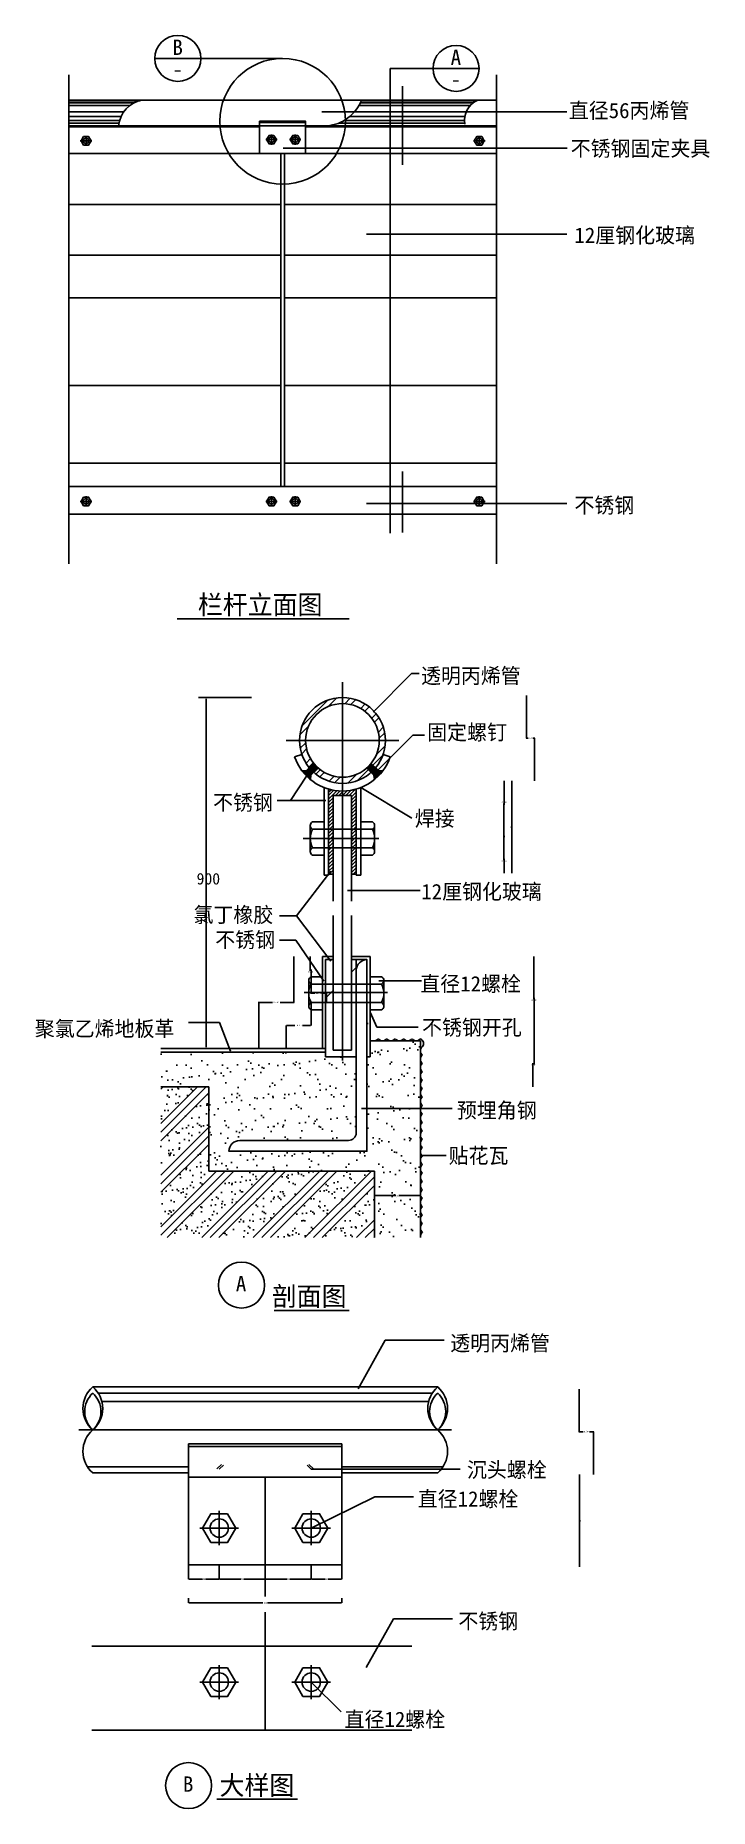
# Model space of a CAD drawing. Header units: metres. Extents: x 11 to 450, y 31 to 1187.
import ezdxf

# ---------------------------------------------------------------- set-up
doc = ezdxf.new("R2010")
doc.units = ezdxf.units.M
for name, color, linetype in [('1', 1, 'Continuous'), ('2', 2, 'Continuous'), ('3', 3, 'Continuous'), ('4', 4, 'Continuous'), ('5', 6, 'Continuous'), ('7', 7, 'Continuous'), ('BH', 3, 'Continuous'), ('DIM', 3, 'Continuous'), ('TEXT', 3, 'Continuous')]:
    doc.layers.add(name, color=color, linetype=linetype)
doc.dimstyles.get("Standard").update_dxf_attribs({"dimtxt": 2.5, "dimasz": 2.5, "dimexe": 1.25, "dimexo": 0.625, "dimtad": 1, "dimcen": 2.5, "dimazin": 3, "dimtfac": 1, "dimtmove": 0, "dimatfit": 3})

# ---------------------------------------------------------------- blocks, each defined once
blk = doc.blocks.new('_DOT')
at = {"color": 0, "linetype": 'BYBLOCK'}
blk.add_line((-0.35, 0), (-1, 0), dxfattribs=at)
blk = doc.blocks.new('*D1')
for p, q in [((130.82, 189.85), (130.82, 180.47)), ((160.82, 189.82), (160.82, 180.47)), ((131.07, 180.47), (144.82, 180.47)), ((146.82, 180.47), (160.57, 180.47))]:
    blk.add_line(p, q)
at = {"layer": 'Defpoints'}
for p in [(130.82, 189.85), (160.82, 189.82), (130.82, 180.47)]:
    blk.add_point(p, dxfattribs=at)
at = {"layer": 'DIM', "insert": (145.82, 180.47), "char_height": 1, "attachment_point": 5}
blk.add_mtext('30', dxfattribs=at)
blk = doc.blocks.new('*D2')
for p, q in [((110.82, 167.97), (110.82, 164.96)), ((111.07, 164.96), (159.32, 164.96)), ((162.32, 164.96), (210.57, 164.96)), ((210.82, 167.97), (210.82, 164.96))]:
    blk.add_line(p, q)
at = {"layer": 'Defpoints'}
for p in [(110.82, 167.97), (110.82, 164.96), (210.82, 167.97)]:
    blk.add_point(p, dxfattribs=at)
at = {"layer": 'DIM', "insert": (160.82, 164.96), "char_height": 1, "attachment_point": 5}
blk.add_mtext('100', dxfattribs=at)
blk = doc.blocks.new('*D3')
for p, q in [((110.82, 189.82), (110.82, 180.47)), ((130.82, 189.95), (130.82, 180.47)), ((111.07, 180.47), (119.82, 180.47)), ((121.82, 180.47), (130.57, 180.47))]:
    blk.add_line(p, q)
at = {"layer": 'Defpoints'}
for p in [(110.82, 189.82), (130.82, 189.95), (110.82, 180.47)]:
    blk.add_point(p, dxfattribs=at)
at = {"layer": 'DIM', "insert": (120.82, 180.47), "char_height": 1, "attachment_point": 5}
blk.add_mtext('20', dxfattribs=at)
blk = doc.blocks.new('*D4')
for p, q in [((190.82, 189.85), (190.82, 180.47)), ((210.82, 189.82), (210.82, 180.47)), ((191.07, 180.47), (199.82, 180.47)), ((201.82, 180.47), (210.57, 180.47))]:
    blk.add_line(p, q)
at = {"layer": 'Defpoints'}
for p in [(190.82, 189.85), (210.82, 189.82), (190.82, 180.47)]:
    blk.add_point(p, dxfattribs=at)
at = {"layer": 'DIM', "insert": (200.82, 180.47), "char_height": 1, "attachment_point": 5}
blk.add_mtext('20', dxfattribs=at)
blk = doc.blocks.new('*D5')
for p, q in [((160.82, 189.82), (160.82, 180.47)), ((190.82, 189.95), (190.82, 180.47)), ((161.07, 180.47), (174.82, 180.47)), ((176.82, 180.47), (190.57, 180.47))]:
    blk.add_line(p, q)
at = {"layer": 'Defpoints'}
for p in [(160.82, 189.82), (190.82, 189.95), (160.82, 180.47)]:
    blk.add_point(p, dxfattribs=at)
at = {"layer": 'DIM', "insert": (175.82, 180.47), "char_height": 1, "attachment_point": 5}
blk.add_mtext('30', dxfattribs=at)
blk = doc.blocks.new('*D6')
for p, q in [((365.76, 248.74), (365.76, 218.61)), ((365.51, 218.61), (365.26, 218.61)), ((365.76, 188.48), (365.76, 218.61)), ((365.76, 218.61), (365.76, 218.61)), ((366.01, 218.61), (366.26, 218.61))]:
    blk.add_line(p, q)
at = {"layer": 'Defpoints'}
for p in [(365.76, 248.74), (365.76, 218.61), (365.76, 188.48)]:
    blk.add_point(p, dxfattribs=at)
at = {"layer": 'DIM', "insert": (365.76, 219.735), "char_height": 1, "attachment_point": 5}
blk.add_mtext('0', dxfattribs=at)
blk = doc.blocks.new('*D7')
for p, q in [((365.51, 304.48), (365.51, 276.61)), ((368.14, 276.61), (365.26, 276.61)), ((375.02, 276.61), (372.14, 276.61)), ((374.77, 248.74), (374.77, 276.61))]:
    blk.add_line(p, q)
at = {"layer": 'Defpoints'}
for p in [(365.51, 304.48), (374.77, 276.61), (374.77, 248.74)]:
    blk.add_point(p, dxfattribs=at)
at = {"layer": 'DIM', "insert": (370.14, 276.61), "char_height": 1, "attachment_point": 5}
blk.add_mtext('9,26', dxfattribs=at)
blk = doc.blocks.new('*D8')
for p, q in [((179.43, 586.62), (179.43, 556.62)), ((165.485, 556.62), (156.29, 556.62)), ((156.54, 526.62), (156.54, 556.62)), ((179.68, 556.62), (170.485, 556.62))]:
    blk.add_line(p, q)
at = {"layer": 'Defpoints'}
for p in [(179.43, 586.62), (179.43, 556.62), (156.54, 526.62)]:
    blk.add_point(p, dxfattribs=at)
at = {"layer": 'DIM', "insert": (167.985, 556.62), "char_height": 1, "attachment_point": 5}
blk.add_mtext('22,89', dxfattribs=at)
blk = doc.blocks.new('*D9')
for p, q in [((316.23, 649.91), (315.98, 649.91)), ((316.48, 658.91), (316.48, 649.91)), ((316.54, 649.91), (316.48, 649.91)), ((316.54, 640.91), (316.54, 649.91)), ((316.79, 649.91), (317.04, 649.91))]:
    blk.add_line(p, q)
at = {"layer": 'Defpoints'}
for p in [(316.48, 658.91), (316.54, 649.91), (316.54, 640.91)]:
    blk.add_point(p, dxfattribs=at)
at = {"layer": 'DIM', "insert": (316.51, 648.785), "char_height": 1, "attachment_point": 5}
blk.add_mtext('0,06', dxfattribs=at)
blk = doc.blocks.new('*D10')
for p, q in [((316.48, 670.91), (316.48, 664.91)), ((316.23, 664.91), (315.98, 664.91)), ((316.48, 658.91), (316.48, 664.91)), ((316.48, 664.91), (316.48, 664.91)), ((316.73, 664.91), (316.98, 664.91))]:
    blk.add_line(p, q)
at = {"layer": 'Defpoints'}
for p in [(316.48, 670.91), (316.48, 664.91), (316.48, 658.91)]:
    blk.add_point(p, dxfattribs=at)
at = {"layer": 'DIM', "insert": (316.48, 666.035), "char_height": 1, "attachment_point": 5}
blk.add_mtext('0', dxfattribs=at)
blk = doc.blocks.new('*D11')
for p, q in [((316.54, 701.17), (316.54, 686.04)), ((316.23, 686.04), (315.98, 686.04)), ((316.48, 670.91), (316.48, 686.04)), ((316.48, 686.04), (316.54, 686.04)), ((316.79, 686.04), (317.04, 686.04))]:
    blk.add_line(p, q)
at = {"layer": 'Defpoints'}
for p in [(316.54, 701.17), (316.48, 686.04), (316.48, 670.91)]:
    blk.add_point(p, dxfattribs=at)
at = {"layer": 'DIM', "insert": (316.51, 687.165), "char_height": 1, "attachment_point": 5}
blk.add_mtext('0,06', dxfattribs=at)
blk = doc.blocks.new('*D12')
for p, q in [((321.54, 701.17), (321.54, 671.04)), ((321.29, 671.04), (321.04, 671.04)), ((321.54, 640.91), (321.54, 671.04)), ((321.54, 671.04), (321.54, 671.04)), ((321.79, 671.04), (322.04, 671.04))]:
    blk.add_line(p, q)
at = {"layer": 'Defpoints'}
for p in [(321.54, 701.17), (321.54, 671.04), (321.54, 640.91)]:
    blk.add_point(p, dxfattribs=at)
at = {"layer": 'DIM', "insert": (321.54, 672.165), "char_height": 1, "attachment_point": 5}
blk.add_mtext('0', dxfattribs=at)
blk = doc.blocks.new('*D13')
for p, q in [((232, 423.15), (232, 430.65)), ((232.25, 430.65), (246, 430.65)), ((248, 430.65), (261.75, 430.65)), ((262, 423.15), (262, 430.65))]:
    blk.add_line(p, q)
at = {"layer": 'Defpoints'}
for p in [(232, 430.65), (232, 423.15), (262, 423.15)]:
    blk.add_point(p, dxfattribs=at)
at = {"layer": 'DIM', "insert": (247, 430.65), "char_height": 1, "attachment_point": 5}
blk.add_mtext('30', dxfattribs=at)
blk = doc.blocks.new('*D14')
for p, q in [((190.2, 586.62), (190.2, 577.62)), ((189.95, 577.62), (189.7, 577.62)), ((190.66, 577.62), (190.2, 577.62)), ((190.66, 568.62), (190.66, 577.62)), ((190.91, 577.62), (191.16, 577.62))]:
    blk.add_line(p, q)
at = {"layer": 'Defpoints'}
for p in [(190.2, 586.62), (190.66, 577.62), (190.66, 568.62)]:
    blk.add_point(p, dxfattribs=at)
at = {"layer": 'DIM', "insert": (190.43, 576.495), "char_height": 1, "attachment_point": 5}
blk.add_mtext('0,46', dxfattribs=at)
blk = doc.blocks.new('*D15')
for p, q in [((190.66, 556.62), (190.66, 541.62)), ((174.53, 526.62), (174.53, 541.62)), ((174.78, 541.62), (180.095, 541.62)), ((185.095, 541.62), (190.41, 541.62))]:
    blk.add_line(p, q)
at = {"layer": 'Defpoints'}
for p in [(190.66, 556.62), (174.53, 541.62), (174.53, 526.62)]:
    blk.add_point(p, dxfattribs=at)
at = {"layer": 'DIM', "insert": (182.595, 541.62), "char_height": 1, "attachment_point": 5}
blk.add_mtext('16,13', dxfattribs=at)
blk = doc.blocks.new('*D16')
for p, q in [((190.66, 568.62), (190.66, 562.62)), ((193.205, 562.62), (190.41, 562.62)), ((201, 562.62), (198.205, 562.62)), ((200.75, 556.62), (200.75, 562.62))]:
    blk.add_line(p, q)
at = {"layer": 'Defpoints'}
for p in [(190.66, 568.62), (200.75, 562.62), (200.75, 556.62)]:
    blk.add_point(p, dxfattribs=at)
at = {"layer": 'DIM', "insert": (195.705, 562.62), "char_height": 1, "attachment_point": 5}
blk.add_mtext('10,09', dxfattribs=at)
blk = doc.blocks.new('*D17')
for p, q in [((336.02, 586.62), (336.02, 559.12)), ((335.77, 559.12), (335.52, 559.12)), ((336.07, 559.12), (336.02, 559.12)), ((336.07, 531.62), (336.07, 559.12)), ((336.32, 559.12), (336.57, 559.12))]:
    blk.add_line(p, q)
at = {"layer": 'Defpoints'}
for p in [(336.02, 586.62), (336.07, 559.12), (336.07, 531.62)]:
    blk.add_point(p, dxfattribs=at)
at = {"layer": 'DIM', "insert": (336.045, 557.995), "char_height": 1, "attachment_point": 5}
blk.add_mtext('0,05', dxfattribs=at)
blk = doc.blocks.new('*D18')
for p, q in [((336.07, 531.62), (336.07, 516.62)), ((335.11, 516.62), (334.86, 516.62)), ((335.36, 501.62), (335.36, 516.62)), ((336.07, 516.62), (335.36, 516.62)), ((336.32, 516.62), (336.57, 516.62))]:
    blk.add_line(p, q)
at = {"layer": 'Defpoints'}
for p in [(336.07, 531.62), (336.07, 516.62), (335.36, 501.62)]:
    blk.add_point(p, dxfattribs=at)
at = {"layer": 'DIM', "insert": (335.715, 515.495), "char_height": 1, "attachment_point": 5}
blk.add_mtext('0,71', dxfattribs=at)
blk = doc.blocks.new('*D19')
for p, q in [((331.15, 756.91), (331.15, 729.04)), ((332.25, 729.04), (330.9, 729.04)), ((336.6, 729.04), (335.25, 729.04)), ((336.35, 701.17), (336.35, 729.04))]:
    blk.add_line(p, q)
at = {"layer": 'Defpoints'}
for p in [(331.15, 756.91), (336.35, 729.04), (336.35, 701.17)]:
    blk.add_point(p, dxfattribs=at)
at = {"layer": 'DIM', "insert": (333.75, 729.04), "char_height": 1, "attachment_point": 5}
blk.add_mtext('5,2', dxfattribs=at)

msp = doc.modelspace()

# ---------------------------------------------------------------- hatches: boundary and pattern name
at = {"layer": '3'}
h = msp.add_hatch(dxfattribs=at)
h.set_pattern_fill('ANSI31', scale=0.2)
h.paths.add_polyline_path([(192.47, 712.52), (189.57, 709.74, 0.04), (192.48, 706.71), (195.38, 709.49, -0.04)])
h.paths.add_polyline_path([(187.73, 707.97), (184.83, 707.68, 0.06), (190.23, 702.06), (190.64, 704.94), (192.48, 706.71, -0.04), (189.57, 709.74)])
h = msp.add_hatch(dxfattribs=at)
h.set_pattern_fill('ANSI31', scale=0.2)
h.paths.add_polyline_path([(229.86, 712.52), (232.75, 709.74, -0.04), (229.84, 706.71), (226.95, 709.49, 0.04)])
h.paths.add_polyline_path([(232.75, 709.74), (234.59, 707.97), (237.49, 707.68, -0.06), (232.09, 702.06), (231.68, 704.94), (229.84, 706.71, 0.04)])
h = msp.add_hatch(dxfattribs=at)
h.set_pattern_fill('ANSI31', scale=0.5)
h.paths.add_polyline_path([(220.16, 695.82, -0.07), (211.16, 694.57), (211.16, 691.57), (217.16, 691.57), (217.16, 640.27), (220.16, 640.27)])
h.paths.add_polyline_path([(211.16, 691.57), (211.16, 694.57, -0.07), (202.16, 695.82), (202.16, 640.27), (205.16, 640.27), (205.16, 691.57)])
at = {"layer": 'BH'}
h = msp.add_hatch(dxfattribs=at)
h.set_pattern_fill('AR-RROOF', scale=5)
h.paths.add_polyline_path([(173.37, 893.23), (311.61, 893.23), (311.61, 1110.43), (173.37, 1110.43)])
h.paths.add_polyline_path([(90.68, 893.23), (170.97, 893.23), (170.97, 1110.43), (90.68, 1110.43)])
h.paths.add_polyline_path([(90.68, 1110.43), (32.73, 1110.43), (32.73, 893.23), (90.68, 893.23)])
h = msp.add_hatch(dxfattribs=at)
h.set_pattern_fill('ANSI32')
h.paths.add_polyline_path([(183.16, 727.57), (187.16, 727.57, -1), (235.16, 727.57), (239.16, 727.57, 1)])
h.paths.add_polyline_path([(187.16, 727.57), (183.16, 727.57, 0.17), (189.57, 709.74), (192.47, 712.52, -0.17)])
h.paths.add_polyline_path([(211.16, 699.57), (211.16, 703.57, -0.18), (195.38, 709.49), (192.48, 706.71, 0.18)])
h.paths.add_polyline_path([(211.16, 703.57), (211.16, 699.57, 0.18), (229.84, 706.71), (226.95, 709.49, -0.18)])
h.paths.add_polyline_path([(239.16, 727.57), (235.16, 727.57, -0.17), (229.86, 712.52), (232.75, 709.74, 0.17)])
h = msp.add_hatch(dxfattribs=at)
h.set_pattern_fill('ANSI31', scale=20)
h.paths.add_polyline_path([(220.16, 584.66), (217.16, 584.66), (217.16, 568.62), (220.16, 568.62)])
h.paths.add_polyline_path([(205.16, 584.62), (200.16, 584.62), (200.16, 568.62), (205.16, 568.62)])
h.paths.add_polyline_path([(205.16, 568.62), (200.16, 568.62), (200.16, 563.06), (205.16, 563.06)])
h.paths.add_polyline_path([(205.16, 563.06), (200.16, 563.06), (200.16, 556.62), (205.16, 556.62)])
h.paths.add_polyline_path([(205.16, 556.62), (200.16, 556.62), (200.16, 521.12), (211.16, 521.12), (211.16, 525.62), (205.16, 525.62)])
h.paths.add_polyline_path([(220.16, 556.62), (217.16, 556.62), (217.16, 525.62), (211.16, 525.62), (211.16, 521.12), (220.16, 521.12)])
h.paths.add_polyline_path([(220.16, 563.06), (217.16, 563.06), (217.16, 556.62), (220.16, 556.62)])
h.paths.add_polyline_path([(220.16, 568.62), (217.16, 568.62), (217.16, 563.06), (220.16, 563.06)])
h = msp.add_hatch(dxfattribs=at)
h.set_pattern_fill('AR-SAND', scale=0.3)
h.paths.add_polyline_path([(124, 446.62), (232, 446.62), (232, 403.29), (262, 403.29), (262, 415.16), (262, 415.2), (262, 420.66), (262, 420.7), (262, 426.16), (262, 426.2), (262, 431.66), (262, 431.7), (262, 437.16), (262, 437.2), (262, 442.66), (262, 442.7), (262, 448.16), (262, 448.2), (262, 453.66), (262, 453.7), (262, 459.16), (262, 459.2), (262, 464.66), (262, 464.7), (262, 470.16), (262, 470.2), (262, 475.66), (262, 475.7), (262, 481.16), (262, 481.2), (262, 486.66), (262, 486.7), (262, 492.16), (262, 492.2), (262, 497.66), (262, 497.7), (262, 503.16), (262, 503.2), (262, 508.66), (262, 508.7), (262, 514.16), (262, 514.2), (262, 519.66), (262, 519.7), (262, 525.16), (262, 525.2), (262, 531.62), (242.75, 531.62), (242.74, 531.62), (237.25, 531.62), (237.24, 531.62), (231.75, 531.62), (231.74, 531.62), (229.16, 531.62), (229.16, 521.12), (228.16, 521.12), (228.16, 556.62), (227.16, 556.62), (227.16, 459.62), (137.16, 459.62, -0.41), (144.16, 466.62), (215.16, 466.62, 0.41), (220.16, 471.62), (220.16, 521.12), (200.16, 521.12), (200.16, 524.12), (92.77, 524.12), (92.77, 501.62), (124, 501.62)])
h = msp.add_hatch(dxfattribs=at)
h.set_pattern_fill('AR-SAND', scale=0.2)
h.paths.add_polyline_path([(232, 414.89), (232, 437.34), (197.94, 403.29), (220.39, 403.29)])
h.paths.add_polyline_path([(230.05, 446.62), (207.6, 446.62), (164.27, 403.29), (186.72, 403.29)])
h.paths.add_polyline_path([(130.59, 403.29), (153.04, 403.29), (196.37, 446.62), (173.92, 446.62)])
h.paths.add_polyline_path([(162.7, 446.62), (140.25, 446.62), (96.92, 403.29), (119.37, 403.29)])
h.paths.add_polyline_path([(129.02, 446.62), (124, 446.62), (124, 464.05), (92.77, 432.82), (92.77, 410.37)])
h.paths.add_polyline_path([(92.77, 466.49), (92.77, 444.04), (124, 475.27), (124, 497.72)])
h.paths.add_polyline_path([(92.77, 477.72), (116.67, 501.62), (94.22, 501.62), (92.77, 500.17)])

# ---------------------------------------------------------------- linework, layer by layer
at = {"layer": '1'}
for p, q in [((250.23, 1102.96), (250.23, 1154.38)), ((250.23, 863.23), (250.23, 902.98))]:
    msp.add_line(p, q, dxfattribs=at)
at = {"layer": '2'}
for p, q in [((92.77, 524.12), (200.16, 524.12)), ((92.77, 501.62), (124, 501.62)), ((92.77, 500.17), (94.22, 501.62)), ((124, 501.62), (124, 446.62)), ((124, 446.62), (232, 446.62)), ((232, 446.62), (232, 403.29)), ((220.39, 403.29), (232, 414.89)), ((226.01, 403.29), (232, 409.28)), ((231.62, 403.29), (232, 403.67))]:
    msp.add_line(p, q, dxfattribs=at)
msp.add_lwpolyline([(311.61, 875.23), (32.73, 875.23)], dxfattribs=at)
at = {"layer": '3'}
for p, q in [((242.21, 862.77), (242.21, 1165.9)), ((242.21, 1165.9), (270.21, 1165.9)), ((43.98, 1122.03), (43.98, 1115.34)), ((164.9, 1122.78), (164.9, 1116.09)), ((180.35, 1122.78), (180.35, 1116.09)), ((300.35, 1122.03), (300.35, 1115.34)), ((47.76, 1118.68), (40.2, 1118.68)), ((161.12, 1119.43), (168.68, 1119.43)), ((176.57, 1119.43), (184.13, 1119.43)), ((296.57, 1118.68), (304.13, 1118.68)), ((47.76, 883.48), (40.2, 883.48)), ((43.98, 886.83), (43.98, 880.14)), ((161.12, 883.48), (168.68, 883.48)), ((164.9, 886.83), (164.9, 880.14)), ((176.57, 883.48), (184.13, 883.48)), ((180.35, 886.83), (180.35, 880.14)), ((296.57, 883.48), (304.13, 883.48)), ((300.35, 886.83), (300.35, 880.14)), ((211.16, 765.46), (211.16, 518.69)), ((151.77, 755.57), (117.32, 755.57)), ((122.32, 529.12), (122.32, 753.07)), ((174.45, 727.57), (247.87, 727.57)), ((185.44, 663.57), (234.94, 663.57)), ((199.16, 669.57), (223.16, 669.57)), ((199.16, 657.57), (223.16, 657.57)), ((196.16, 568.62), (229.16, 568.62)), ((186.09, 563.06), (240.53, 563.06)), ((196.16, 556.62), (229.16, 556.62)), ((54.26, 296.35), (267.37, 296.35)), ((39.39, 277.82), (282.24, 277.82)), ((160.82, 247.08), (160.82, 169.17)), ((130.82, 224.97), (130.82, 202.66)), ((190.82, 224.97), (190.82, 202.66)), ((118.22, 213.82), (143.42, 213.82)), ((203.42, 213.82), (178.22, 213.82)), ((160.82, 158.87), (160.82, 81.87)), ((130.82, 124.46), (130.82, 102.15)), ((190.82, 124.46), (190.82, 102.15)), ((118.22, 113.3), (143.42, 113.3)), ((203.42, 113.3), (178.22, 113.3))]:
    msp.add_line(p, q, dxfattribs=at)
for points in [[(157.17, 1127.83), (32.73, 1127.83)], [(311.61, 1127.83), (187.17, 1127.83)]]:
    msp.add_lwpolyline(points, dxfattribs=at)
for points in [[(166.52, 1122.24), (163.28, 1122.24), (161.66, 1119.43), (163.28, 1116.63), (166.52, 1116.63), (168.14, 1119.43)], [(181.97, 1122.24), (178.73, 1122.24), (177.11, 1119.43), (178.73, 1116.63), (181.97, 1116.63), (183.59, 1119.43)], [(42.36, 1121.49), (45.6, 1121.49), (47.22, 1118.68), (45.6, 1115.88), (42.36, 1115.88), (40.74, 1118.68)], [(301.97, 1121.49), (298.73, 1121.49), (297.11, 1118.68), (298.73, 1115.88), (301.97, 1115.88), (303.59, 1118.68)], [(42.36, 886.29), (45.6, 886.29), (47.22, 883.48), (45.6, 880.68), (42.36, 880.68), (40.74, 883.48)], [(166.52, 886.29), (163.28, 886.29), (161.66, 883.48), (163.28, 880.68), (166.52, 880.68), (168.14, 883.48)], [(181.97, 886.29), (178.73, 886.29), (177.11, 883.48), (178.73, 880.68), (181.97, 880.68), (183.59, 883.48)], [(301.97, 886.29), (298.73, 886.29), (297.11, 883.48), (298.73, 880.68), (301.97, 880.68), (303.59, 883.48)], [(136.22, 223.17), (125.42, 223.17), (120.02, 213.82), (125.42, 204.46), (136.22, 204.46), (141.62, 213.82)], [(185.42, 223.17), (196.22, 223.17), (201.62, 213.82), (196.22, 204.46), (185.42, 204.46), (180.02, 213.82)], [(136.22, 122.66), (125.42, 122.66), (120.02, 113.3), (125.42, 103.95), (136.22, 103.95), (141.62, 113.3)], [(185.42, 122.66), (196.22, 122.66), (201.62, 113.3), (196.22, 103.95), (185.42, 103.95), (180.02, 113.3)]]:
    msp.add_lwpolyline(points, close=True, dxfattribs=at)
for centre, radius in [((43.98, 1118.68), 1.8), ((164.9, 1119.43), 1.8), ((180.35, 1119.43), 1.8), ((300.35, 1118.68), 1.8), ((43.98, 883.48), 1.8), ((164.9, 883.48), 1.8), ((180.35, 883.48), 1.8), ((300.35, 883.48), 1.8), ((130.82, 213.82), 6), ((190.82, 213.82), 6), ((130.82, 113.3), 6), ((190.82, 113.3), 6)]:
    msp.add_circle(centre, radius, dxfattribs=at)
at = {"layer": '4'}
for p, q in [((199.16, 696.83), (199.16, 639.57)), ((202.16, 695.82), (202.16, 639.57)), ((220.16, 695.82), (220.16, 639.57)), ((223.16, 696.83), (223.16, 639.57)), ((205.16, 691.57), (205.16, 622.65)), ((205.16, 691.57), (217.16, 691.57)), ((217.16, 691.57), (217.16, 622.65)), ((190.16, 671.97), (190.16, 655.17)), ((191.66, 674.37), (199.16, 674.37)), ((223.16, 674.37), (230.66, 674.37)), ((232.16, 671.97), (232.16, 655.17)), ((191.66, 652.77), (199.16, 652.77)), ((223.16, 652.77), (230.66, 652.77)), ((199.16, 639.57), (202.16, 639.57)), ((202.16, 640.27), (205.16, 640.27)), ((220.16, 640.27), (217.16, 640.27)), ((220.16, 639.57), (223.16, 639.57)), ((205.16, 613.34), (205.16, 525.62)), ((217.16, 613.34), (217.16, 525.62)), ((198.16, 586.62), (198.16, 526.62)), ((198.16, 586.62), (205.16, 586.62)), ((189.16, 571.02), (189.16, 554.22)), ((190.66, 573.42), (198.16, 573.42)), ((229.16, 573.42), (236.66, 573.42)), ((238.16, 571.02), (238.16, 554.22)), ((190.66, 551.82), (198.16, 551.82)), ((229.16, 551.82), (236.66, 551.82)), ((92.77, 526.62), (200.16, 526.62)), ((205.16, 525.62), (217.16, 525.62)), ((229.16, 531.62), (262, 531.62)), ((262, 531.62), (262, 403.29)), ((48.39, 305.82), (273.24, 305.82)), ((110.82, 268.73), (210.82, 268.73)), ((110.82, 268.73), (110.82, 189.82)), ((210.82, 268.73), (210.82, 189.82)), ((132.35, 255.26), (129.28, 252.38)), ((133.57, 254.8), (130.82, 252.22)), ((188.06, 254.8), (190.82, 252.22)), ((189.28, 255.26), (192.35, 252.38)), ((48.39, 249.82), (110.82, 249.82)), ((210.82, 249.82), (273.24, 249.82)), ((110.82, 189.82), (210.82, 189.82)), ((47.7, 136.87), (256.39, 136.87)), ((47.7, 81.87), (256.39, 81.87))]:
    msp.add_line(p, q, dxfattribs=at)
for points in [[(311.61, 1145.23), (32.73, 1145.23)], [(311.61, 1128.43), (32.73, 1128.43)], [(311.61, 893.23), (32.73, 893.23)], [(184.83, 707.68), (187.73, 707.97), (192.47, 712.52)], [(190.23, 702.06), (190.64, 704.94), (195.38, 709.49)], [(232.09, 702.06), (231.68, 704.94), (226.95, 709.49)], [(237.49, 707.68), (234.59, 707.97), (229.86, 712.52)], [(217.16, 586.62), (229.16, 586.62), (229.16, 521.12)]]:
    msp.add_lwpolyline(points, dxfattribs=at)
for points in [[(48.39, 277.82, 0.46), (48.39, 305.82, 0.46)], [(273.24, 277.82, -0.46), (273.24, 305.82, -0.46)]]:
    msp.add_lwpolyline(points, format="xyb", close=True, dxfattribs=at)
msp.add_circle((211.16, 727.57), 28, dxfattribs=at)
for centre, radius, start, end in [((192.83, 671.97), 2.67, 115.99, 244.01), ((229.49, 671.97), 2.67, 295.99, 64.01), ((192.83, 655.17), 2.67, 115.99, 244.01), ((229.49, 655.17), 2.67, 295.99, 64.01), ((191.83, 571.02), 2.67, 115.99, 244.01), ((235.49, 571.02), 2.67, 295.99, 64.01), ((191.83, 554.22), 2.67, 115.99, 244.01), ((235.49, 554.22), 2.67, 295.99, 64.01), ((60.39, 263.82), 18.44, 130.61, 229.39), ((261.24, 263.82), 18.44, 310.61, 49.39)]:
    msp.add_arc(centre, radius, start, end, dxfattribs=at)
at = {"layer": '5'}
msp.add_line((129.3, 36.93), (181.93, 36.93), dxfattribs=at)
at = {"layer": '7'}
for p, q in [((184.68, 718.48), (179.95, 716.86)), ((237.64, 718.48), (242.37, 716.86)), ((191.66, 669.57), (199.16, 669.57)), ((223.16, 669.57), (230.66, 669.57)), ((191.66, 657.57), (199.16, 657.57)), ((223.16, 657.57), (230.66, 657.57)), ((200.16, 584.62), (200.16, 521.12)), ((200.16, 584.62), (205.16, 584.62)), ((227.16, 584.62), (217.16, 584.62)), ((190.66, 568.62), (198.16, 568.62)), ((229.16, 568.62), (236.66, 568.62)), ((190.66, 556.62), (196.16, 556.62)), ((229.16, 556.62), (236.66, 556.62)), ((200.16, 521.12), (220.16, 521.12)), ((227.16, 521.12), (229.16, 521.12)), ((51.88, 301.82), (269.75, 301.82)), ((110.82, 267.11), (210.82, 267.11)), ((44.9, 253.82), (110.82, 253.82)), ((110.82, 247.08), (210.82, 247.08)), ((210.82, 253.82), (276.73, 253.82))]:
    msp.add_line(p, q, dxfattribs=at)
for points in [[(157.17, 1110.43), (157.17, 1131.43), (187.17, 1131.43), (187.17, 1110.43)], [(187.17, 1131.43), (187.17, 1130.53), (157.17, 1130.53)], [(311.61, 1110.43), (32.73, 1110.43)]]:
    msp.add_lwpolyline(points, dxfattribs=at)
msp.add_lwpolyline([(220.16, 584.62), (220.16, 471.62, -0.41), (215.16, 466.62), (144.16, 466.62, 0.41), (137.16, 459.62), (227.16, 459.62), (227.16, 584.62, 0.41), (220.16, 577.62)], format="xyb", dxfattribs=at)
for points in [[(48.39, 301.82, 0.44), (48.39, 277.82, 0.44)], [(273.24, 301.82, -0.44), (273.24, 277.82, -0.44)]]:
    msp.add_lwpolyline(points, format="xyb", close=True, dxfattribs=at)
msp.add_circle((211.16, 727.57), 24, dxfattribs=at)
for centre, radius, start, end in [((211.16, 727.57), 33, 198.94, 341.06), ((202.91, 663.57), 12.75, 151.93, 208.07), ((219.41, 663.57), 12.75, 331.93, 28.07), ((201.91, 562.62), 12.75, 151.93, 208.07), ((225.41, 562.62), 12.75, 331.93, 28.07), ((231.75, 535.15), 3.53, 269.89, 321.1), ((237.25, 535.15), 3.53, 218.9, 321.1), ((242.75, 535.15), 3.53, 218.9, 321.1), ((248.25, 535.15), 3.53, 218.9, 321.1), ((253.75, 535.15), 3.53, 218.9, 321.1), ((259.25, 535.15), 3.53, 218.9, 321.1), ((260.8, 529.95), 3.22, 321.35, 68.12), ((265.53, 525.18), 3.53, 128.9, 231.1), ((265.53, 519.68), 3.53, 128.9, 231.1), ((265.53, 514.18), 3.53, 128.9, 231.1), ((265.53, 508.68), 3.53, 128.9, 231.1), ((265.53, 503.18), 3.53, 128.9, 231.1), ((265.53, 497.68), 3.53, 128.9, 231.1), ((265.53, 492.18), 3.53, 128.9, 231.1), ((265.53, 486.68), 3.53, 128.9, 231.1), ((265.53, 481.18), 3.53, 128.9, 231.1), ((265.53, 475.68), 3.53, 128.9, 231.1), ((265.53, 470.18), 3.53, 128.9, 231.1), ((265.53, 464.68), 3.53, 128.9, 231.1), ((265.53, 459.18), 3.53, 128.9, 231.1), ((265.53, 453.68), 3.53, 128.9, 231.1), ((265.53, 448.18), 3.53, 128.9, 231.1), ((265.53, 442.68), 3.53, 128.9, 231.1), ((265.53, 437.18), 3.53, 128.9, 231.1), ((265.53, 431.68), 3.53, 128.9, 231.1), ((265.53, 426.18), 3.53, 128.9, 231.1), ((265.53, 420.68), 3.53, 128.9, 231.1), ((265.53, 415.18), 3.53, 128.9, 231.1), ((265.53, 409.68), 3.53, 128.9, 231.1), ((265.53, 404.18), 3.53, 128.9, 194.67)]:
    msp.add_arc(centre, radius, start, end, dxfattribs=at)
at = {"layer": 'BH'}
for p, q in [((172.17, 1172.4), (118.83, 1172.4)), ((32.73, 1161.61), (32.73, 842.81)), ((311.61, 1161.61), (311.61, 842.81)), ((32.73, 1144.83), (79.01, 1144.83)), ((32.73, 1143.39), (75.3, 1143.39)), ((32.73, 1141.61), (72.49, 1141.61)), ((32.73, 1137.51), (68.55, 1137.51)), ((32.73, 1134.46), (66.81, 1134.46)), ((215.85, 1134.46), (290.96, 1134.46)), ((219.12, 1137.51), (291.84, 1137.51)), ((222.04, 1141.61), (294.41, 1141.61)), ((222.93, 1143.39), (296.3, 1143.39)), ((223.52, 1144.83), (298.55, 1144.83)), ((32.73, 1131.91), (65.87, 1131.91)), ((32.73, 1130.22), (65.47, 1130.22)), ((208.73, 1130.22), (290.87, 1130.22)), ((212.21, 1131.91), (290.76, 1131.91)), ((223.87, 1127.84), (301.08, 1127.84)), ((223.98, 1128.17), (302.42, 1128.17)), ((170.97, 1110.43), (170.97, 893.23)), ((173.37, 1110.43), (173.37, 893.23)), ((92.77, 477.72), (116.67, 501.62)), ((92.77, 472.11), (122.28, 501.62)), ((92.77, 466.49), (124, 497.72)), ((92.77, 444.04), (124, 475.27)), ((92.77, 438.43), (124, 469.66)), ((92.77, 432.82), (124, 464.05)), ((92.77, 410.37), (129.02, 446.62)), ((92.77, 404.76), (134.63, 446.62)), ((96.92, 403.29), (140.25, 446.62)), ((119.37, 403.29), (162.7, 446.62)), ((124.98, 403.29), (168.31, 446.62)), ((130.59, 403.29), (173.92, 446.62)), ((153.04, 403.29), (196.37, 446.62)), ((158.66, 403.29), (201.99, 446.62)), ((164.27, 403.29), (207.6, 446.62)), ((186.72, 403.29), (230.05, 446.62)), ((192.33, 403.29), (232, 442.95)), ((197.94, 403.29), (232, 437.34))]:
    msp.add_line(p, q, dxfattribs=at)
msp.add_circle((172.17, 1131.43), 40.96, dxfattribs=at)
for centre, radius, start, end in [((83.91, 1126.71), 18.77, 99.3, 174.72), ((198.96, 1154.81), 26.45, 274.45, 338.78), ((305.16, 1132.03), 14.4, 113.56, 189.59)]:
    msp.add_arc(centre, radius, start, end, dxfattribs=at)
at = {"layer": 'DIM'}
for p, q in [((256.23, 771.15), (261.26, 771.15)), ((257.01, 730.99), (264.61, 730.99)), ((177.19, 688.4), (168.62, 688.4)), ((181.25, 613.09), (170.01, 613.09)), ((180.7, 597.23), (170.01, 597.23)), ((131.01, 543.53), (110.69, 543.53))]:
    msp.add_line(p, q, dxfattribs=at)
for points in [[(88.83, 1172.4), (118.83, 1172.4)], [(270.21, 1165.9), (300.21, 1165.9)]]:
    msp.add_lwpolyline(points, dxfattribs=at)
for centre in [(103.83, 1172.4), (285.21, 1165.9), (145.32, 372.28)]:
    msp.add_circle(centre, 15, dxfattribs=at)
at = {"layer": 'TEXT'}
for p, q in [((103.3, 806.84), (215.43, 806.84)), ((166.62, 355.77), (215.59, 355.77))]:
    msp.add_line(p, q, dxfattribs=at)
msp.add_circle((110.82, 45.85), 15, dxfattribs=at)

# ---------------------------------------------------------------- block references
at = {"layer": '3', "xscale": 2.5, "yscale": 2.5, "zscale": 2.5}
for p, rotation in [((122.32, 755.57), 90), ((122.32, 526.62), 270)]:
    msp.add_blockref('_DOT', p, dxfattribs=dict(at, rotation=rotation))

# ---------------------------------------------------------------- texts
at = {"layer": '3', "insert": (116.07, 641.09), "char_height": 7.5, "attachment_point": 1}
msp.add_mtext('900', dxfattribs=at)
at = {"layer": 'DIM'}
for s, p in [('B', (100.33, 1174.66)), ('A', (281.71, 1168.17)), ('-', (100.31, 1160.33)), ('-', (281.68, 1153.84))]:
    msp.add_text(s, height=10, dxfattribs=at).set_placement(p)
at = {"layer": 'TEXT'}
for s, height, p in [('直径56丙烯管', 10, (358.74, 1133.45)), ('不锈钢固定夹具', 10, (359.97, 1108.68)), ('12厘钢化玻璃', 10, (362.38, 1052.1)), ('不锈钢', 10, (362.41, 875.96)), ('栏杆立面图', 12.5, (116.89, 809.83)), ('透明丙烯管', 10, (262.37, 764.72)), ('固定螺钉', 10, (266.39, 727.9)), ('不锈钢', 10, (126.81, 682.09)), ('焊接', 10, (258.35, 671.65)), ('12厘钢化玻璃', 10, (262.53, 623.95)), ('氯丁橡胶', 10, (114.04, 608.83)), ('不锈钢', 10, (128.2, 592.51)), ('直径12螺栓', 10, (261.91, 563.84)), ('聚氯乙烯地板革', 10, (10.59, 534.51)), ('不锈钢开孔', 10, (263.05, 535.36)), ('预埋角钢', 10, (285.78, 481.28)), ('贴花瓦', 10, (280.36, 451.74)), ('A', 10, (141.66, 368.25)), ('剖面图', 12.5, (165.08, 358.76)), ('透明丙烯管', 10, (281.42, 329.42)), ('沉头螺栓', 10, (292.33, 246.84)), ('直径12螺栓', 10, (260.24, 227.81)), ('不锈钢', 10, (286.73, 148.06)), ('直径12螺栓', 10, (212.54, 84.03)), ('B', 10, (107.16, 41.82)), ('大样图', 12.5, (131.03, 39.78))]:
    msp.add_text(s, height=height, dxfattribs=at).set_placement(p)

# ---------------------------------------------------------------- dimensions: what is measured, and where the dimension line sits
at = {"layer": 'DIM'}
for base, p1, p2, picture, middle in [((336.35, 729.04), (336.35, 701.17), (331.15, 756.91), '*D19', (333.75, 729.04)), ((316.48, 686.04), (316.48, 670.91), (316.54, 701.17), '*D11', (316.51, 687.165)), ((321.54, 671.04), (321.54, 640.91), (321.54, 701.17), '*D12', (321.54, 672.165)), ((316.48, 664.91), (316.48, 658.91), (316.48, 670.91), '*D10', (316.48, 666.035)), ((316.54, 649.91), (316.54, 640.91), (316.48, 658.91), '*D9', (316.51, 648.785)), ((179.43, 556.62), (179.43, 586.62), (156.54, 526.62), '*D8', (167.985, 556.62)), ((190.66, 577.62), (190.66, 568.62), (190.2, 586.62), '*D14', (190.43, 576.495)), ((336.07, 559.12), (336.07, 531.62), (336.02, 586.62), '*D17', (336.045, 557.995)), ((200.75, 562.62), (200.75, 556.62), (190.66, 568.62), '*D16', (195.705, 562.62)), ((174.53, 541.62), (174.53, 526.62), (190.66, 556.62), '*D15', (182.595, 541.62)), ((336.07, 516.62), (336.07, 531.62), (335.36, 501.62), '*D18', (335.715, 515.495)), ((232, 430.65), (232, 423.15), (262, 423.15), '*D13', (247, 430.65)), ((374.77, 276.61), (374.77, 248.74), (365.51, 304.48), '*D7', (370.14, 276.61)), ((365.76, 218.61), (365.76, 188.48), (365.76, 248.74), '*D6', (365.76, 219.735)), ((110.82, 180.47), (110.82, 189.82), (130.82, 189.95), '*D3', (120.82, 180.47)), ((130.82, 180.47), (130.82, 189.85), (160.82, 189.82), '*D1', (145.82, 180.47)), ((160.82, 180.47), (160.82, 189.82), (190.82, 189.95), '*D5', (175.82, 180.47)), ((190.82, 180.47), (190.82, 189.85), (210.82, 189.82), '*D4', (200.82, 180.47)), ((110.82, 164.96), (110.82, 167.97), (210.82, 167.97), '*D2', (160.82, 164.96))]:
    dim = msp.add_linear_dim(base=base, p1=p1, p2=p2, dimstyle='Standard', dxfattribs=at)
    dim.commit()
    dim.dimension.update_dxf_attribs({"geometry": picture, "text_midpoint": middle})

# ---------------------------------------------------------------- leaders
for points in [[(197.61, 1137.57), (357.38, 1137.57)], [(172.52, 1113.9), (357.59, 1113.9)], [(226.82, 1057.73), (357.38, 1057.73)], [(226.82, 882.2), (357.38, 882.2)], [(231.11, 746.04), (256.23, 771.15)], [(231.9, 705.87), (257.01, 730.99)], [(187.72, 704.34), (177.19, 688.4)], [(223.16, 696.83), (256.35, 676.76)], [(200.33, 688.4), (177.19, 688.4)], [(203.66, 642.28), (181.25, 613.09)], [(214.42, 629.68), (261.82, 629.68)], [(203.66, 583.53), (181.25, 613.09)], [(198.98, 570.48), (180.7, 597.23)], [(234.91, 570.7), (262.69, 570.7)], [(229.16, 550.32), (233.67, 540.56), (260.45, 540.56)], [(138.27, 524.88), (131.01, 543.53)], [(223.51, 487.45), (282.79, 487.45)], [(262.33, 456.81), (278.71, 456.74)], [(221.3, 304.53), (239.03, 336.28), (277.46, 336.28)], [(190.82, 252.22), (287.86, 252.22)], [(190.82, 213.82), (232.17, 234.11), (257.58, 234.11)], [(226.65, 122.76), (244.38, 154.51), (282.81, 154.51)], [(190.82, 113.3), (210.39, 93.96)]]:
    msp.add_leader(points, dimstyle='Standard', dxfattribs=at)

doc.saveas('drawing.dxf')
